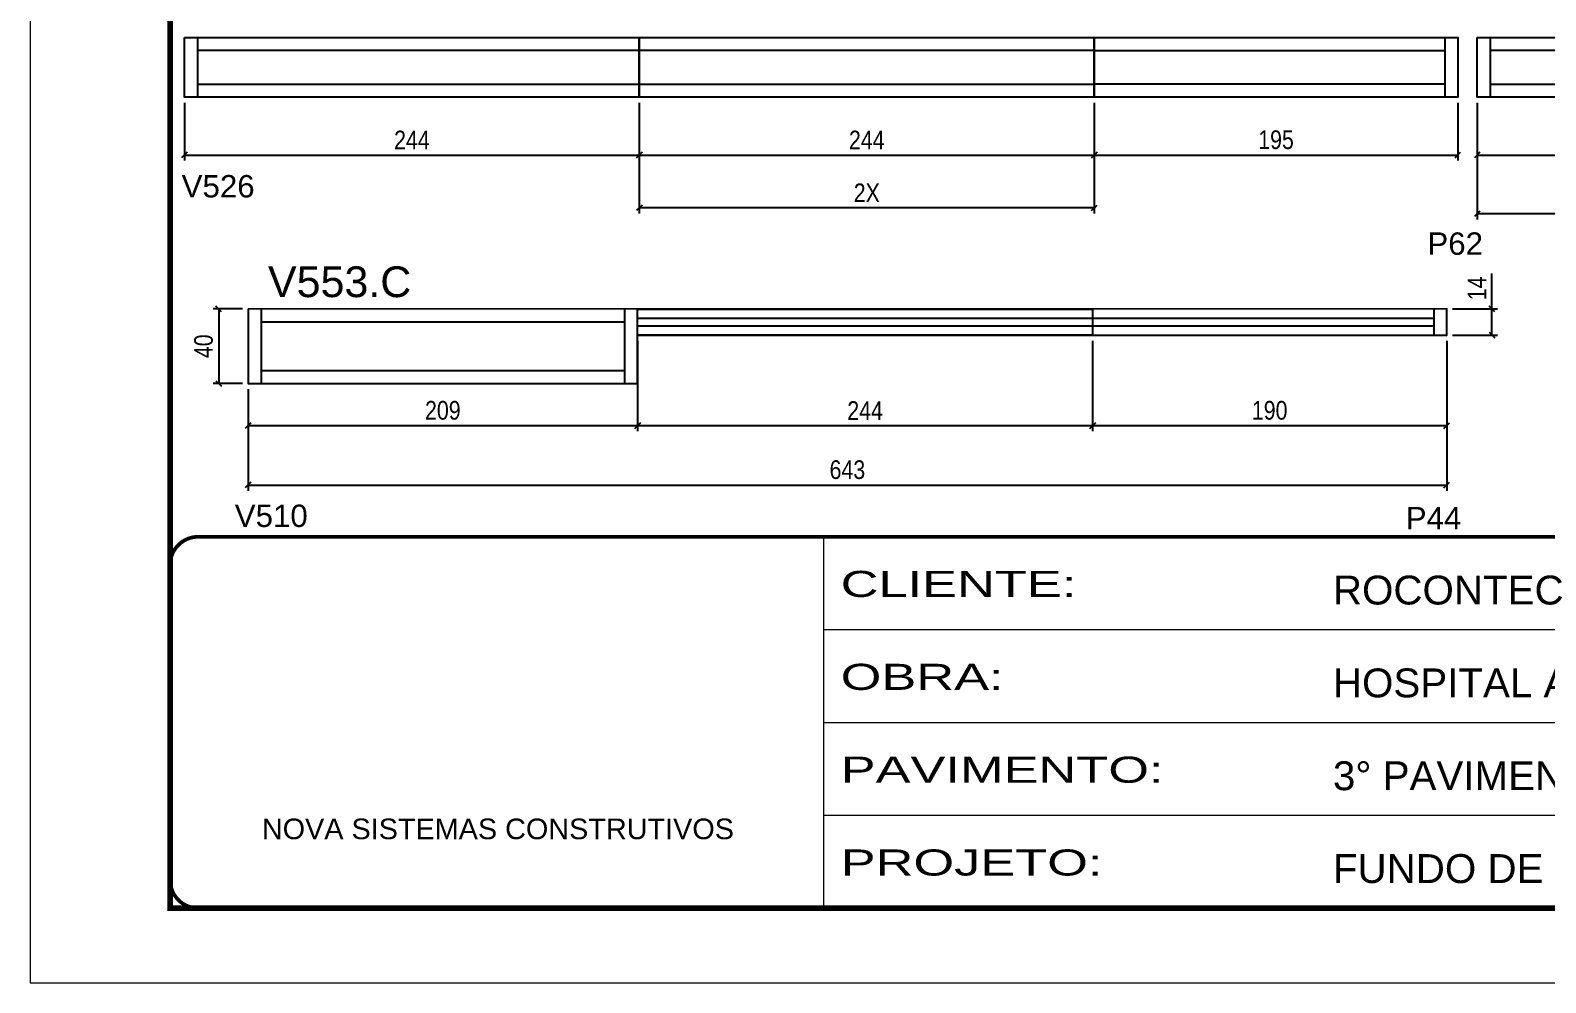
# Model space of a CAD drawing. Extents: x 2216 to 8470, y 226 to 4722.
# Drawn here: x 5400 to 6213, y 1375 to 1886 of the extents above; entities that cross this region are included whole.
import ezdxf

# ---------------------------------------------------------------- set-up
doc = ezdxf.new("R2010")
doc.units = 0
doc.linetypes.add('CONTINUO', pattern=[0])
doc.linetypes.add('DASHED', pattern=[0.75, 0.5, -0.25])
for name, color, linetype in [('5', 5, 'Continuous'), ('COTA', 241, 'Continuous'), ('NOMENCLATURA', 7, 'Continuous'), ('Painéis', 200, 'Continuous'), ('SARR_2.2x7', 40, 'Continuous'), ('SARR_EDITAR', 141, 'Continuous')]:
    doc.layers.add(name, color=color, linetype=linetype)
for name, color, linetype, lineweight in [('Folhas', 255, 'Continuous', 9), ('Romaneio', 3, 'Continuous', 13), ('SARRAFO DE PRESSAO', 251, 'DASHED', 9)]:
    doc.layers.add(name, color=color, linetype=linetype, lineweight=lineweight)
doc.styles.add('ARIAL', font='arial.ttf')
doc.styles.add('COTA TECNICA-50', font='techl___.ttf', dxfattribs={"height": 10})
doc.styles.get("Standard").update_dxf_attribs({"font": 'arial.ttf'})
doc.styles.add('Tecnologia', font='')
doc.styles.get('Tecnologia').set_extended_font_data('Forgotten Futurist')
doc.dimstyles.new('COTA PAINEL-50', dxfattribs={"dimtxt": 10, "dimasz": 3, "dimexe": 3, "dimexo": 3, "dimgap": 3, "dimtad": 1, "dimdec": 1, "dimzin": 12, "dimdsep": 46, "dimtxsty": 'COTA TECNICA-50', "dimblk1": 'OBLIQUE', "dimblk2": 'OBLIQUE', "dimsah": 1, "dimcen": 0.9, "dimclrd": 4, "dimclre": 4, "dimclrt": 240, "dimadec": 1, "dimazin": 3, "dimtfac": 1, "dimtdec": 1, "dimtmove": 0, "dimatfit": 3, "dimfxl": 1, "dimtolj": 1, "dimtzin": 12, "dimarcsym": 0})

# ---------------------------------------------------------------- blocks, each defined once
blk = doc.blocks.new('9999999999')
at = {"color": 30, "linetype": 'CONTINUO'}
for p, q in [((98564.56, 34230.21), (98564.56, 34429.45)), ((98564.56, 34379.64), (99583.98, 34379.64)), ((98564.56, 34329.83), (99487.98, 34329.83)), ((98564.56, 34280.02), (99487.98, 34280.02))]:
    blk.add_line(p, q, dxfattribs=at)
at = {"color": 30, "linetype": 'CONTINUO', "const_width": 2}
blk.add_lwpolyline([(99583.98, 34230.21), (99583.98, 34414.45, 0.414214), (99568.98, 34429.45), (98228.98, 34429.45, 0.414214), (98213.98, 34414.45), (98213.98, 34245.21, 0.414214), (98228.98, 34230.21), (99583.98, 34230.21)], format="xyb", dxfattribs=at)
at = {"layer": 'Folhas'}
blk.add_lwpolyline([(98138.98, 34190.21), (99623.98, 34190.21), (99623.98, 35240.21), (98138.98, 35240.21)], close=True, dxfattribs=at)
at = {"layer": 'Folhas', "color": 30, "const_width": 3}
blk.add_lwpolyline([(98213.98, 34230.21), (99583.98, 34230.21), (99583.98, 35200.21), (98213.98, 35200.21)], close=True, dxfattribs=at)
at = {"color": 7, "linetype": 'Continuous', "ltscale": 5, "style": 'ARIAL'}
for s, height, p in [('ROCONTEC', 15.483, (98837.68, 34393.13)), ('HOSPITAL ASSUNÇÃO', 15.4829, (98837.68, 34343.32)), ('3° PAVIMENTO', 15.4829, (98837.68, 34293.51)), ('NOVA SISTEMAS CONSTRUTIVOS', 11.0592, (98263.19, 34267.21)), ('FUNDO DE VIGA', 15.4829, (98837.68, 34243.7))]:
    blk.add_text(s, height=height, dxfattribs=at).set_placement(p)
at = {"layer": 'Folhas', "color": 7, "style": 'Tecnologia', "width": 1.5}
for s, p in [('CLIENTE:', (98573.65, 34397.17)), ('OBRA:', (98573.65, 34347.31)), ('PAVIMENTO:', (98573.65, 34297.5)), ('PROJETO:', (98573.65, 34247.69))]:
    blk.add_text(s, height=14, dxfattribs=at).set_placement(p)
blk = doc.blocks.new('_Oblique')
at = {"color": 0, "linetype": 'ByBlock', "lineweight": -2}
blk.add_line((-0.5, -0.5), (0.5, 0.5), dxfattribs=at)
blk = doc.blocks.new('*D104')
at = {"layer": 'COTA', "color": 4, "linetype": 'ByBlock', "lineweight": -2, "transparency": 16777216}
for p, q in [((5516.47, 1693.16), (5516.47, 1670.6)), ((5725.46, 1693.16), (5725.46, 1670.6)), ((5516.47, 1673.6), (5725.46, 1673.6))]:
    blk.add_line(p, q, dxfattribs=at)
at = {"layer": 'Defpoints', "color": 0, "linetype": 'ByBlock', "transparency": 16777216}
for p in [(5516.47, 1696.16), (5725.46, 1696.16), (5725.46, 1673.6)]:
    blk.add_point(p, dxfattribs=at)
at = {"layer": 'COTA', "color": 4, "linetype": 'ByBlock', "lineweight": -2, "transparency": 16777216, "xscale": 3, "yscale": 3, "zscale": 3, "rotation": 180}
blk.add_blockref('_Oblique', (5516.47, 1673.6), dxfattribs=at)
at = {"layer": 'COTA', "color": 4, "linetype": 'ByBlock', "lineweight": -2, "transparency": 16777216, "xscale": 3, "yscale": 3, "zscale": 3}
blk.add_blockref('_Oblique', (5725.46, 1673.6), dxfattribs=at)
at = {"layer": 'COTA', "color": 240, "linetype": 'ByBlock', "transparency": 16777216, "insert": (5620.96, 1681.73), "char_height": 10, "attachment_point": 5, "style": 'COTA TECNICA-50'}
blk.add_mtext('\\A1;209', dxfattribs=at)
blk = doc.blocks.new('*D105')
at = {"layer": 'COTA', "color": 4, "linetype": 'ByBlock', "lineweight": -2, "transparency": 16777216}
for p, q in [((6159.46, 1719.16), (6159.46, 1638.66)), ((5516.47, 1693.16), (5516.47, 1638.66)), ((5516.47, 1641.66), (6159.46, 1641.66))]:
    blk.add_line(p, q, dxfattribs=at)
at = {"layer": 'Defpoints', "color": 0, "linetype": 'ByBlock', "transparency": 16777216}
for p in [(6159.46, 1722.16), (5516.47, 1696.16), (6159.46, 1641.66)]:
    blk.add_point(p, dxfattribs=at)
at = {"layer": 'COTA', "color": 4, "linetype": 'ByBlock', "lineweight": -2, "transparency": 16777216, "xscale": 3, "yscale": 3, "zscale": 3, "rotation": 180}
blk.add_blockref('_Oblique', (5516.47, 1641.66), dxfattribs=at)
at = {"layer": 'COTA', "color": 4, "linetype": 'ByBlock', "lineweight": -2, "transparency": 16777216, "xscale": 3, "yscale": 3, "zscale": 3}
blk.add_blockref('_Oblique', (6159.46, 1641.66), dxfattribs=at)
at = {"layer": 'COTA', "color": 240, "linetype": 'ByBlock', "transparency": 16777216, "insert": (5837.96, 1649.88), "char_height": 10, "attachment_point": 5, "style": 'COTA TECNICA-50'}
blk.add_mtext('\\A1;643', dxfattribs=at)
blk = doc.blocks.new('*D106')
at = {"layer": 'COTA', "color": 4, "linetype": 'ByBlock', "lineweight": -2, "transparency": 16777216}
for p, q in [((5513.46, 1736.16), (5497.77, 1736.16)), ((5500.77, 1736.16), (5500.77, 1696.16)), ((5513.47, 1696.16), (5497.77, 1696.16))]:
    blk.add_line(p, q, dxfattribs=at)
at = {"layer": 'Defpoints', "color": 0, "linetype": 'ByBlock', "transparency": 16777216}
for p in [(5516.46, 1736.16), (5500.77, 1696.16), (5516.47, 1696.16)]:
    blk.add_point(p, dxfattribs=at)
at = {"layer": 'COTA', "color": 4, "linetype": 'ByBlock', "lineweight": -2, "transparency": 16777216, "xscale": 3, "yscale": 3, "zscale": 3}
for p, rotation in [((5500.77, 1736.16), 90), ((5500.77, 1696.16), 270)]:
    blk.add_blockref('_Oblique', p, dxfattribs=dict(at, rotation=rotation))
at = {"layer": 'COTA', "color": 240, "linetype": 'ByBlock', "transparency": 16777216, "insert": (5492.66, 1716.16), "char_height": 10, "attachment_point": 5, "rotation": 90, "style": 'COTA TECNICA-50'}
blk.add_mtext('\\A1;40', dxfattribs=at)
blk = doc.blocks.new('*D107')
at = {"layer": 'COTA', "color": 4, "linetype": 'ByBlock', "lineweight": -2, "transparency": 16777216}
for p, q in [((6183.7, 1736.16), (6183.7, 1755.28)), ((6162.46, 1736.16), (6186.7, 1736.16)), ((6183.7, 1722.16), (6183.7, 1736.16)), ((6162.46, 1722.16), (6186.7, 1722.16))]:
    blk.add_line(p, q, dxfattribs=at)
at = {"layer": 'Defpoints', "color": 0, "linetype": 'ByBlock', "transparency": 16777216}
for p in [(6159.46, 1736.16), (6183.7, 1736.16), (6159.46, 1722.16)]:
    blk.add_point(p, dxfattribs=at)
at = {"layer": 'COTA', "color": 4, "linetype": 'ByBlock', "lineweight": -2, "transparency": 16777216, "xscale": 3, "yscale": 3, "zscale": 3}
for p, rotation in [((6183.7, 1736.16), 90), ((6183.7, 1722.16), 270)]:
    blk.add_blockref('_Oblique', p, dxfattribs=dict(at, rotation=rotation))
at = {"layer": 'COTA', "color": 240, "linetype": 'ByBlock', "transparency": 16777216, "insert": (6175.62, 1747.22), "char_height": 10, "attachment_point": 5, "rotation": 90, "style": 'COTA TECNICA-50'}
blk.add_mtext('\\A1;14', dxfattribs=at)
blk = doc.blocks.new('*D203')
at = {"layer": 'COTA', "color": 4, "linetype": 'ByBlock', "lineweight": -2, "transparency": 16777216}
for p, q in [((5725.46, 1719.14), (5725.46, 1670.6)), ((5969.46, 1719.14), (5969.46, 1670.6)), ((5725.46, 1673.6), (5969.46, 1673.6))]:
    blk.add_line(p, q, dxfattribs=at)
at = {"layer": 'Defpoints', "color": 0, "linetype": 'ByBlock', "transparency": 16777216}
for p in [(5725.46, 1722.14), (5969.46, 1722.14), (5969.46, 1673.6)]:
    blk.add_point(p, dxfattribs=at)
at = {"layer": 'COTA', "color": 4, "linetype": 'ByBlock', "lineweight": -2, "transparency": 16777216, "xscale": 3, "yscale": 3, "zscale": 3, "rotation": 180}
blk.add_blockref('_Oblique', (5725.46, 1673.6), dxfattribs=at)
at = {"layer": 'COTA', "color": 4, "linetype": 'ByBlock', "lineweight": -2, "transparency": 16777216, "xscale": 3, "yscale": 3, "zscale": 3}
blk.add_blockref('_Oblique', (5969.46, 1673.6), dxfattribs=at)
at = {"layer": 'COTA', "color": 240, "linetype": 'ByBlock', "transparency": 16777216, "insert": (5847.46, 1681.67), "char_height": 10, "attachment_point": 5, "style": 'COTA TECNICA-50'}
blk.add_mtext('\\A1;244', dxfattribs=at)
blk = doc.blocks.new('*D204')
at = {"layer": 'COTA', "color": 4, "linetype": 'ByBlock', "lineweight": -2, "transparency": 16777216}
for p, q in [((5969.46, 1719.16), (5969.46, 1670.6)), ((6159.46, 1719.16), (6159.46, 1670.6)), ((5969.46, 1673.6), (6159.46, 1673.6))]:
    blk.add_line(p, q, dxfattribs=at)
at = {"layer": 'Defpoints', "color": 0, "linetype": 'ByBlock', "transparency": 16777216}
for p in [(5969.46, 1722.16), (6159.46, 1722.16), (6159.46, 1673.6)]:
    blk.add_point(p, dxfattribs=at)
at = {"layer": 'COTA', "color": 4, "linetype": 'ByBlock', "lineweight": -2, "transparency": 16777216, "xscale": 3, "yscale": 3, "zscale": 3, "rotation": 180}
blk.add_blockref('_Oblique', (5969.46, 1673.6), dxfattribs=at)
at = {"layer": 'COTA', "color": 4, "linetype": 'ByBlock', "lineweight": -2, "transparency": 16777216, "xscale": 3, "yscale": 3, "zscale": 3}
blk.add_blockref('_Oblique', (6159.46, 1673.6), dxfattribs=at)
at = {"layer": 'COTA', "color": 240, "linetype": 'ByBlock', "transparency": 16777216, "insert": (6064.46, 1681.73), "char_height": 10, "attachment_point": 5, "style": 'COTA TECNICA-50'}
blk.add_mtext('\\A1;190', dxfattribs=at)
blk = doc.blocks.new('*D260')
at = {"layer": 'Defpoints', "color": 0, "linetype": 'ByBlock', "transparency": 16777216}
for p in [(5970.36, 1849.77), (6165.4, 1849.77), (6165.4, 1818.78)]:
    blk.add_point(p, dxfattribs=at)
at = {"layer": 'Painéis', "color": 4, "linetype": 'ByBlock', "lineweight": -2, "transparency": 16777216}
for p, q in [((5970.36, 1846.77), (5970.36, 1815.78)), ((6165.4, 1846.77), (6165.4, 1815.78)), ((5970.36, 1818.78), (6165.4, 1818.78))]:
    blk.add_line(p, q, dxfattribs=at)
at = {"layer": 'Painéis', "color": 4, "linetype": 'ByBlock', "lineweight": -2, "transparency": 16777216, "xscale": 3, "yscale": 3, "zscale": 3, "rotation": 180}
blk.add_blockref('_Oblique', (5970.36, 1818.78), dxfattribs=at)
at = {"layer": 'Painéis', "color": 4, "linetype": 'ByBlock', "lineweight": -2, "transparency": 16777216, "xscale": 3, "yscale": 3, "zscale": 3}
blk.add_blockref('_Oblique', (6165.4, 1818.78), dxfattribs=at)
at = {"layer": 'Painéis', "color": 240, "linetype": 'ByBlock', "transparency": 16777216, "insert": (6067.88, 1826.92), "char_height": 10, "attachment_point": 5, "style": 'COTA TECNICA-50'}
blk.add_mtext('\\A1;195', dxfattribs=at)
blk = doc.blocks.new('*D261')
at = {"layer": 'Defpoints', "color": 0, "linetype": 'ByBlock', "transparency": 16777216}
for p in [(5482.36, 1849.77), (5726.36, 1849.77), (5726.36, 1818.78)]:
    blk.add_point(p, dxfattribs=at)
at = {"layer": 'Romaneio', "color": 4, "linetype": 'ByBlock', "lineweight": -2, "transparency": 16777216}
for p, q in [((5482.36, 1846.77), (5482.36, 1815.78)), ((5726.36, 1846.77), (5726.36, 1815.78)), ((5482.36, 1818.78), (5726.36, 1818.78))]:
    blk.add_line(p, q, dxfattribs=at)
at = {"layer": 'Romaneio', "color": 4, "linetype": 'ByBlock', "lineweight": -2, "transparency": 16777216, "xscale": 3, "yscale": 3, "zscale": 3, "rotation": 180}
blk.add_blockref('_Oblique', (5482.36, 1818.78), dxfattribs=at)
at = {"layer": 'Romaneio', "color": 4, "linetype": 'ByBlock', "lineweight": -2, "transparency": 16777216, "xscale": 3, "yscale": 3, "zscale": 3}
blk.add_blockref('_Oblique', (5726.36, 1818.78), dxfattribs=at)
at = {"layer": 'Romaneio', "color": 240, "linetype": 'ByBlock', "transparency": 16777216, "insert": (5604.36, 1826.85), "char_height": 10, "attachment_point": 5, "style": 'COTA TECNICA-50'}
blk.add_mtext('\\A1;244', dxfattribs=at)
blk = doc.blocks.new('*D251')
at = {"layer": 'Defpoints', "color": 0, "linetype": 'ByBlock', "transparency": 16777216}
for p in [(5726.36, 1849.77), (5970.36, 1849.77), (5970.36, 1818.78)]:
    blk.add_point(p, dxfattribs=at)
at = {"layer": 'Romaneio', "color": 4, "linetype": 'ByBlock', "lineweight": -2, "transparency": 16777216}
for p, q in [((5726.36, 1846.77), (5726.36, 1815.78)), ((5970.36, 1846.77), (5970.36, 1815.78)), ((5726.36, 1818.78), (5970.36, 1818.78))]:
    blk.add_line(p, q, dxfattribs=at)
at = {"layer": 'Romaneio', "color": 4, "linetype": 'ByBlock', "lineweight": -2, "transparency": 16777216, "xscale": 3, "yscale": 3, "zscale": 3, "rotation": 180}
blk.add_blockref('_Oblique', (5726.36, 1818.78), dxfattribs=at)
at = {"layer": 'Romaneio', "color": 4, "linetype": 'ByBlock', "lineweight": -2, "transparency": 16777216, "xscale": 3, "yscale": 3, "zscale": 3}
blk.add_blockref('_Oblique', (5970.36, 1818.78), dxfattribs=at)
at = {"layer": 'Romaneio', "color": 240, "linetype": 'ByBlock', "transparency": 16777216, "insert": (5848.36, 1826.85), "char_height": 10, "attachment_point": 5, "style": 'COTA TECNICA-50'}
blk.add_mtext('\\A1;244', dxfattribs=at)
blk = doc.blocks.new('*D252')
at = {"layer": 'Defpoints', "color": 0, "linetype": 'ByBlock', "transparency": 16777216}
for p in [(5726.36, 1849.77), (5970.36, 1849.77), (5726.36, 1790.45)]:
    blk.add_point(p, dxfattribs=at)
at = {"layer": 'Painéis', "color": 4, "linetype": 'ByBlock', "lineweight": -2, "transparency": 16777216}
for p, q in [((5726.36, 1846.77), (5726.36, 1787.45)), ((5970.36, 1846.77), (5970.36, 1787.45)), ((5970.36, 1790.45), (5726.36, 1790.45))]:
    blk.add_line(p, q, dxfattribs=at)
at = {"layer": 'Painéis', "color": 4, "linetype": 'ByBlock', "lineweight": -2, "transparency": 16777216, "xscale": 3, "yscale": 3, "zscale": 3, "rotation": 180}
blk.add_blockref('_Oblique', (5726.36, 1790.45), dxfattribs=at)
at = {"layer": 'Painéis', "color": 4, "linetype": 'ByBlock', "lineweight": -2, "transparency": 16777216, "xscale": 3, "yscale": 3, "zscale": 3}
blk.add_blockref('_Oblique', (5970.36, 1790.45), dxfattribs=at)
at = {"layer": 'Painéis', "color": 240, "linetype": 'ByBlock', "transparency": 16777216, "insert": (5848.36, 1798.5), "char_height": 10, "attachment_point": 5, "style": 'COTA TECNICA-50'}
blk.add_mtext('\\A1;2X', dxfattribs=at)
blk = doc.blocks.new('*D263')
at = {"layer": 'Defpoints', "color": 0, "linetype": 'ByBlock', "transparency": 16777216}
for p in [(6175.77, 1849.77), (6419.77, 1849.77), (6419.77, 1818.78)]:
    blk.add_point(p, dxfattribs=at)
at = {"layer": 'Romaneio', "color": 4, "linetype": 'ByBlock', "lineweight": -2, "transparency": 16777216}
for p, q in [((6175.77, 1846.77), (6175.77, 1815.78)), ((6419.77, 1846.77), (6419.77, 1815.78)), ((6175.77, 1818.78), (6419.77, 1818.78))]:
    blk.add_line(p, q, dxfattribs=at)
at = {"layer": 'Romaneio', "color": 4, "linetype": 'ByBlock', "lineweight": -2, "transparency": 16777216, "xscale": 3, "yscale": 3, "zscale": 3, "rotation": 180}
blk.add_blockref('_Oblique', (6175.77, 1818.78), dxfattribs=at)
at = {"layer": 'Romaneio', "color": 4, "linetype": 'ByBlock', "lineweight": -2, "transparency": 16777216, "xscale": 3, "yscale": 3, "zscale": 3}
blk.add_blockref('_Oblique', (6419.77, 1818.78), dxfattribs=at)
at = {"layer": 'Romaneio', "color": 240, "linetype": 'ByBlock', "transparency": 16777216, "insert": (6297.77, 1826.85), "char_height": 10, "attachment_point": 5, "style": 'COTA TECNICA-50'}
blk.add_mtext('\\A1;244', dxfattribs=at)
blk = doc.blocks.new('*D254')
at = {"layer": 'Defpoints', "color": 0, "linetype": 'ByBlock', "transparency": 16777216}
for p in [(6175.77, 1849.77), (6807.8, 1849.77), (6175.77, 1787.21)]:
    blk.add_point(p, dxfattribs=at)
at = {"layer": 'Painéis', "color": 4, "linetype": 'ByBlock', "lineweight": -2, "transparency": 16777216}
for p, q in [((6175.77, 1846.77), (6175.77, 1784.21)), ((6807.8, 1846.77), (6807.8, 1784.21)), ((6807.8, 1787.21), (6175.77, 1787.21))]:
    blk.add_line(p, q, dxfattribs=at)
at = {"layer": 'Painéis', "color": 4, "linetype": 'ByBlock', "lineweight": -2, "transparency": 16777216, "xscale": 3, "yscale": 3, "zscale": 3, "rotation": 180}
blk.add_blockref('_Oblique', (6175.77, 1787.21), dxfattribs=at)
at = {"layer": 'Painéis', "color": 4, "linetype": 'ByBlock', "lineweight": -2, "transparency": 16777216, "xscale": 3, "yscale": 3, "zscale": 3}
blk.add_blockref('_Oblique', (6807.8, 1787.21), dxfattribs=at)
at = {"layer": 'Painéis', "color": 240, "linetype": 'ByBlock', "transparency": 16777216, "insert": (6491.79, 1795.43), "char_height": 10, "attachment_point": 5, "style": 'COTA TECNICA-50'}
blk.add_mtext('\\A1;632', dxfattribs=at)

msp = doc.modelspace()

# ---------------------------------------------------------------- linework, layer by layer
at = {"layer": 'Painéis', "linetype": 'ByBlock'}
msp.add_line((5725.46, 1722.16), (5725.46, 1736.14), dxfattribs=at)
at = {"layer": 'Painéis', "linetype": 'Continuous'}
for points in [[(5482.36, 1881.77), (5726.36, 1881.77), (5726.36, 1849.77), (5482.36, 1849.77)], [(5726.36, 1881.77), (5970.36, 1881.77), (5970.36, 1849.77), (5726.36, 1849.77)], [(6175.77, 1881.77), (6419.77, 1881.77), (6419.77, 1849.77), (6175.77, 1849.77)], [(5725.46, 1736.14), (5969.46, 1736.14), (5969.46, 1722.14), (5725.46, 1722.14)]]:
    msp.add_lwpolyline(points, close=True, dxfattribs=at)
at = {"layer": 'Painéis', "linetype": 'ByBlock'}
msp.add_lwpolyline([(5970.36, 1881.77), (6165.4, 1881.77), (6165.4, 1849.77), (5970.36, 1849.77)], close=True, dxfattribs=at)
msp.add_lwpolyline([(5516.46, 1736.16), (5516.47, 1696.16), (5725.46, 1696.16), (5725.46, 1722.16), (6159.46, 1722.16), (6159.46, 1736.16), (5516.46, 1736.13)], dxfattribs=at)
at = {"layer": 'SARR_2.2x7', "linetype": 'Continuous'}
for p, q in [((5489.36, 1881.77), (5489.36, 1849.77)), ((6158.42, 1881.77), (6158.42, 1849.77)), ((6182.77, 1881.77), (6182.77, 1849.77)), ((5726.36, 1874.77), (5489.36, 1874.77)), ((5970.36, 1874.77), (5726.36, 1874.77)), ((5970.36, 1874.77), (6158.42, 1874.77)), ((6419.77, 1874.77), (6182.77, 1874.77)), ((5489.36, 1856.77), (5726.36, 1856.77)), ((5726.36, 1856.77), (5970.36, 1856.77)), ((6158.42, 1856.77), (5970.36, 1856.77)), ((6182.77, 1856.77), (6419.77, 1856.77)), ((5523.47, 1736.16), (5523.47, 1696.16)), ((5718.46, 1736.16), (5718.46, 1696.16)), ((6152.46, 1736.14), (6152.46, 1722.14)), ((5718.46, 1729.16), (5523.47, 1729.16)), ((5523.47, 1703.16), (5718.46, 1703.16))]:
    msp.add_line(p, q, dxfattribs=at)
at = {"layer": 'SARR_EDITAR', "linetype": 'Continuous'}
for p, q in [((5969.46, 1731.14), (5725.46, 1731.14)), ((5725.46, 1727.14), (5969.46, 1727.14)), ((6152.46, 1731.14), (5969.46, 1731.14)), ((5969.46, 1727.14), (6152.46, 1727.14))]:
    msp.add_line(p, q, dxfattribs=at)

# ---------------------------------------------------------------- block references
at = {"layer": 'SARRAFO DE PRESSAO', "color": 6, "linetype": 'ByBlock'}
msp.add_blockref('9999999999', (-92739.29, -32815.53), dxfattribs=at)

# ---------------------------------------------------------------- texts
at = {"layer": '5', "linetype": 'Continuous'}
for s, p in [('V526', (5480.86, 1796.01)), ('P62', (6149.07, 1765.24)), ('V510', (5509.36, 1619.19)), ('P44', (6137.47, 1617.93))]:
    msp.add_text(s, height=12, rotation=359.99996, dxfattribs=at).set_placement(p)
at = {"layer": 'NOMENCLATURA', "linetype": 'Continuous'}
msp.add_text('V553.C', height=16.5, dxfattribs=at).set_placement((5527.17, 1742.52))

# ---------------------------------------------------------------- dimensions: what is measured, and where the dimension line sits
at = {"layer": 'COTA', "linetype": 'ByBlock'}
for base, p1, p2, picture, middle in [((6183.7, 1736.16), (6159.46, 1722.16), (6159.46, 1736.16), '*D107', (6175.62, 1747.22)), ((5500.77, 1696.16), (5516.46, 1736.16), (5516.47, 1696.16), '*D106', (5492.66, 1716.16))]:
    dim = msp.add_linear_dim(base=base, p1=p1, p2=p2, angle=90, dimstyle='COTA PAINEL-50', override={"dimarcsym": 1}, dxfattribs=at)
    dim.commit()
    dim.dimension.update_dxf_attribs({"geometry": picture, "text_midpoint": middle})
for base, p1, p2, picture, middle in [((6159.46, 1641.66), (5516.47, 1696.16), (6159.46, 1722.16), '*D105', (5837.96, 1649.88)), ((5969.46, 1673.6), (5725.46, 1722.14), (5969.46, 1722.14), '*D203', (5847.46, 1681.67)), ((6159.46, 1673.6), (5969.46, 1722.16), (6159.46, 1722.16), '*D204', (6064.46, 1681.73)), ((5725.46, 1673.6), (5516.47, 1696.16), (5725.46, 1696.16), '*D104', (5620.96, 1681.73))]:
    dim = msp.add_linear_dim(base=base, p1=p1, p2=p2, dimstyle='COTA PAINEL-50', override={"dimarcsym": 1}, dxfattribs=at)
    dim.commit()
    dim.dimension.update_dxf_attribs({"geometry": picture, "text_midpoint": middle})
at = {"layer": 'Painéis', "linetype": 'ByBlock'}
dim = msp.add_linear_dim(base=(5726.36, 1790.45), p1=(5970.36, 1849.77), p2=(5726.36, 1849.77), text='2X', dimstyle='COTA PAINEL-50', override={"dimarcsym": 1}, dxfattribs=at)
dim.commit()
dim.dimension.update_dxf_attribs({"geometry": '*D252', "text_midpoint": (5848.36, 1798.5)})
for base, p1, p2, picture, middle in [((6165.4, 1818.78), (5970.36, 1849.77), (6165.4, 1849.77), '*D260', (6067.88, 1826.92)), ((6175.77, 1787.21), (6807.8, 1849.77), (6175.77, 1849.77), '*D254', (6491.79, 1795.43))]:
    dim = msp.add_linear_dim(base=base, p1=p1, p2=p2, dimstyle='COTA PAINEL-50', override={"dimarcsym": 1}, dxfattribs=at)
    dim.commit()
    dim.dimension.update_dxf_attribs({"geometry": picture, "text_midpoint": middle})
at = {"layer": 'Romaneio', "linetype": 'ByBlock'}
for p1, p2, picture, middle in [((5482.36, 1849.77), (5726.36, 1849.77), '*D261', (5604.36, 1826.85)), ((5726.36, 1849.77), (5970.36, 1849.77), '*D251', (5848.36, 1826.85)), ((6175.77, 1849.77), (6419.77, 1849.77), '*D263', (6297.77, 1826.85))]:
    dim = msp.add_aligned_dim(p1=p1, p2=p2, distance=-30.99, dimstyle='COTA PAINEL-50', override={"dimarcsym": 1}, dxfattribs=at)
    dim.commit()
    dim.dimension.update_dxf_attribs({"geometry": picture, "text_midpoint": middle})

doc.saveas('drawing.dxf')
